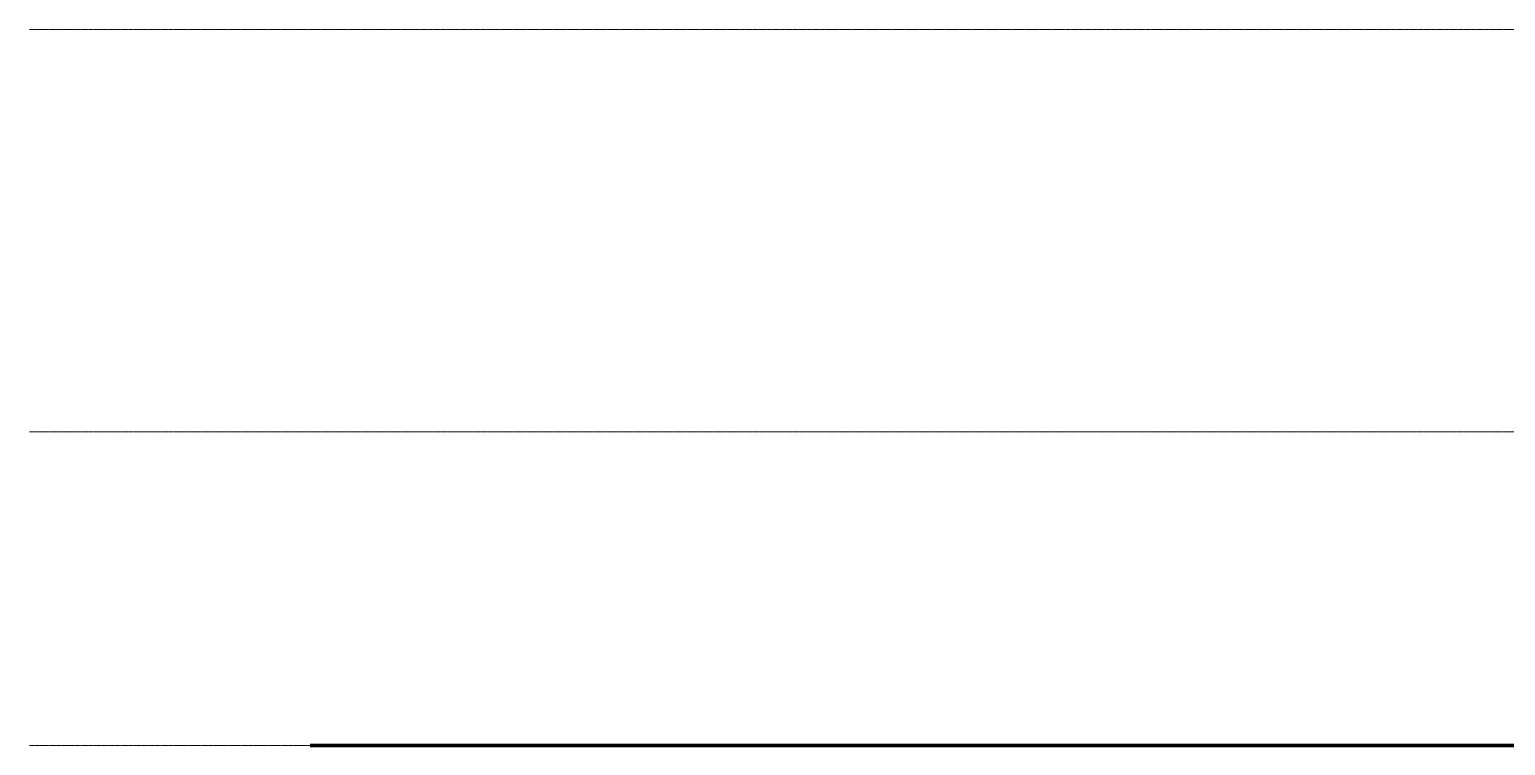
# Model space of a CAD drawing. Header units: inches. Extents: x 20426 to 81837, y -461 to 713.
# Drawn here: x 20426 to 21104, y 0 to 329 of the extents above; entities that cross this region are included whole.
import ezdxf

# ---------------------------------------------------------------- set-up
doc = ezdxf.new("R2010")
doc.units = ezdxf.units.IN
doc.header["$MEASUREMENT"] = 0
doc.linetypes.add('Grid Line 1_2_', pattern=[0.875, 0.5, -0.125, 0.125, -0.125])
doc.layers.add('A-FLOR-LEVL', color=51, linetype='Continuous', lineweight=9)
doc.layers.add('C-TOPO', color=7, linetype='Continuous', lineweight=9)

msp = doc.modelspace()

# ---------------------------------------------------------------- linework, layer by layer
at = {"layer": 'A-FLOR-LEVL', "linetype": 'Grid Line 1_2_'}
for p, q in [((20426.1, 328.83), (23162.87, 328.83)), ((20426.1, 144), (23162.87, 144)), ((20426.1, 0), (23162.87, 0))]:
    msp.add_line(p, q, dxfattribs=at)
at = {"layer": 'C-TOPO', "lineweight": 70}
for p, q in [((20713.36, 0), (20555.01, 0)), ((21049.12, 0), (20713.36, 0)), ((22653.6, 0), (21049.12, 0))]:
    msp.add_line(p, q, dxfattribs=at)
at = {"layer": 'C-TOPO'}
for p, q in [((20713.36, 0), (20555.01, 0)), ((20713.36, 0), (21049.12, 0)), ((22653.6, 0), (21049.12, 0))]:
    msp.add_line(p, q, dxfattribs=at)

doc.saveas('drawing.dxf')
